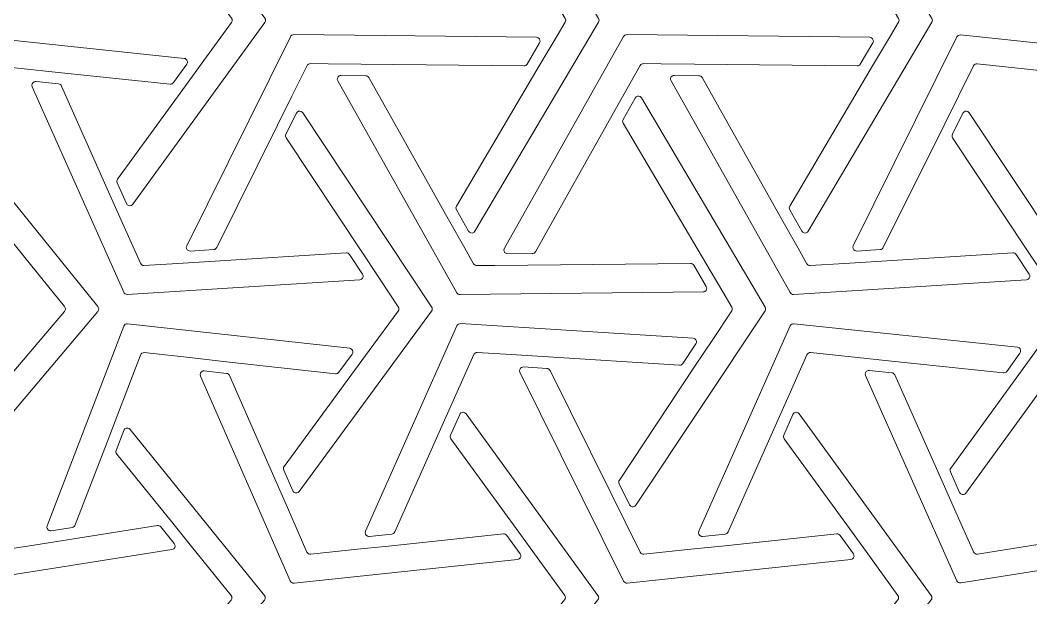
# Model space of a CAD drawing. Header units: millimetres. Extents: x 0.8 to 39, y 0.8 to 33.9.
# Drawn here: x 11.34 to 25.85, y 9.05 to 17.33 of the extents above; entities that cross this region are included whole.
import ezdxf

# ---------------------------------------------------------------- set-up
doc = ezdxf.new("R2010")
doc.units = ezdxf.units.MM
doc.header["$MEASUREMENT"] = 0
doc.layers.add('Layer 1', color=7, linetype='Continuous', lineweight=0)

# ---------------------------------------------------------------- blocks, each defined once
blk = doc.blocks.new('Block_0')
at = {"layer": 'Layer 1', "color": 1, "lineweight": 0, "true_color": 0xff0000}
for points, knots in [([(5.548, 9.05), (5.548, 9.05), (7.94, 4.907), (7.94, 4.907), (7.94, 4.907), (10.331, 0.765), (10.331, 0.765), (10.331, 0.765), (15.114, 0.765), (15.114, 0.765), (15.114, 0.765), (19.897, 0.765), (19.897, 0.765), (19.897, 0.765), (24.68, 0.765), (24.68, 0.765), (24.68, 0.765), (29.463, 0.765), (29.463, 0.765), (29.463, 0.765), (31.855, 4.907), (31.855, 4.907), (31.855, 4.907), (34.246, 9.05), (34.246, 9.05), (34.246, 9.05), (36.638, 13.192), (36.638, 13.192), (36.638, 13.192), (39.029, 17.334), (39.029, 17.334), (39.029, 17.334), (36.638, 21.476), (36.638, 21.476), (36.638, 21.476), (34.246, 25.619), (34.246, 25.619), (34.246, 25.619), (31.855, 29.761), (31.855, 29.761), (31.855, 29.761), (29.463, 33.903), (29.463, 33.903), (29.463, 33.903), (24.68, 33.903), (24.68, 33.903), (24.68, 33.903), (19.897, 33.903), (19.897, 33.903), (19.897, 33.903), (15.114, 33.903), (15.114, 33.903), (15.114, 33.903), (10.331, 33.903), (10.331, 33.903), (10.331, 33.903), (7.94, 29.761), (7.94, 29.761), (7.94, 29.761), (5.548, 25.619), (5.548, 25.619), (5.548, 25.619), (3.157, 21.476), (3.157, 21.476), (3.157, 21.476), (0.765, 17.334), (0.765, 17.334), (0.765, 17.334), (3.157, 13.192), (3.157, 13.192), (3.157, 13.192), (5.548, 9.05), (5.548, 9.05)], [0, 0, 0, 0, 1, 1, 1, 2, 2, 2, 3, 3, 3, 4, 4, 4, 5, 5, 5, 6, 6, 6, 7, 7, 7, 8, 8, 8, 9, 9, 9, 10, 10, 10, 11, 11, 11, 12, 12, 12, 13, 13, 13, 14, 14, 14, 15, 15, 15, 16, 16, 16, 17, 17, 17, 18, 18, 18, 19, 19, 19, 20, 20, 20, 21, 21, 21, 22, 22, 22, 23, 23, 23, 24, 24, 24, 24]), ([(19.642, 17.361), (19.642, 17.361), (17.868, 20.361), (17.868, 20.361), (17.853, 20.387), (17.82, 20.395), (17.795, 20.38), (17.787, 20.375), (17.781, 20.369), (17.776, 20.361), (17.776, 20.361), (17.603, 20.053), (17.603, 20.053), (17.593, 20.036), (17.594, 20.016), (17.603, 20), (17.603, 20), (18.792, 17.99), (18.792, 17.99), (18.792, 17.99), (18.792, 17.99), (18.792, 17.99), (18.792, 17.99), (19.034, 17.581), (19.034, 17.581), (19.034, 17.581), (19.034, 17.581), (19.034, 17.581), (19.034, 17.581), (19.164, 17.361), (19.164, 17.361), (19.174, 17.344), (19.174, 17.324), (19.164, 17.307), (19.164, 17.307), (19.034, 17.087), (19.034, 17.087), (19.034, 17.087), (19.034, 17.087), (19.034, 17.087), (19.034, 17.087), (18.792, 16.678), (18.792, 16.678), (18.792, 16.678), (18.792, 16.678), (18.792, 16.678), (18.792, 16.678), (17.603, 14.668), (17.603, 14.668), (17.594, 14.652), (17.593, 14.632), (17.603, 14.615), (17.603, 14.615), (17.776, 14.308), (17.776, 14.308), (17.79, 14.282), (17.823, 14.273), (17.848, 14.288), (17.856, 14.292), (17.863, 14.299), (17.868, 14.307), (17.868, 14.307), (19.642, 17.307), (19.642, 17.307), (19.652, 17.324), (19.652, 17.344), (19.642, 17.361)], [0, 0, 0, 0, 1, 1, 1, 2, 2, 2, 3, 3, 3, 4, 4, 4, 5, 5, 5, 6, 6, 6, 7, 7, 7, 8, 8, 8, 9, 9, 9, 10, 10, 10, 11, 11, 11, 12, 12, 12, 13, 13, 13, 14, 14, 14, 15, 15, 15, 16, 16, 16, 17, 17, 17, 18, 18, 18, 19, 19, 19, 20, 20, 20, 21, 21, 21, 22, 22, 22, 22]), ([(24.425, 17.361), (24.425, 17.361), (22.651, 20.361), (22.651, 20.361), (22.636, 20.387), (22.603, 20.395), (22.578, 20.38), (22.57, 20.375), (22.564, 20.369), (22.559, 20.361), (22.559, 20.361), (22.386, 20.053), (22.386, 20.053), (22.376, 20.036), (22.377, 20.016), (22.386, 20), (22.386, 20), (23.575, 17.99), (23.575, 17.99), (23.575, 17.99), (23.575, 17.99), (23.575, 17.99), (23.575, 17.99), (23.817, 17.581), (23.817, 17.581), (23.817, 17.581), (23.817, 17.581), (23.817, 17.581), (23.817, 17.581), (23.947, 17.361), (23.947, 17.361), (23.957, 17.344), (23.957, 17.324), (23.947, 17.307), (23.947, 17.307), (23.817, 17.087), (23.817, 17.087), (23.817, 17.087), (23.817, 17.087), (23.817, 17.087), (23.817, 17.087), (23.575, 16.678), (23.575, 16.678), (23.575, 16.678), (23.575, 16.678), (23.575, 16.678), (23.575, 16.678), (22.386, 14.668), (22.386, 14.668), (22.377, 14.652), (22.376, 14.632), (22.386, 14.615), (22.386, 14.615), (22.559, 14.308), (22.559, 14.308), (22.573, 14.282), (22.606, 14.273), (22.631, 14.288), (22.639, 14.292), (22.646, 14.299), (22.651, 14.307), (22.651, 14.307), (24.425, 17.307), (24.425, 17.307), (24.435, 17.324), (24.435, 17.344), (24.425, 17.361)], [0, 0, 0, 0, 1, 1, 1, 2, 2, 2, 3, 3, 3, 4, 4, 4, 5, 5, 5, 6, 6, 6, 7, 7, 7, 8, 8, 8, 9, 9, 9, 10, 10, 10, 11, 11, 11, 12, 12, 12, 13, 13, 13, 14, 14, 14, 15, 15, 15, 16, 16, 16, 17, 17, 17, 18, 18, 18, 19, 19, 19, 20, 20, 20, 21, 21, 21, 22, 22, 22, 22]), ([(14.853, 17.365), (14.853, 17.365), (12.957, 19.974), (12.957, 19.974), (12.94, 19.997), (12.907, 20.003), (12.883, 19.985), (12.876, 19.98), (12.87, 19.973), (12.866, 19.964), (12.866, 19.964), (12.734, 19.668), (12.734, 19.668), (12.727, 19.65), (12.729, 19.63), (12.74, 19.615), (12.74, 19.615), (13.714, 18.273), (13.714, 18.273), (13.714, 18.273), (13.714, 18.273), (13.714, 18.273), (13.714, 18.273), (13.977, 17.912), (13.977, 17.912), (13.977, 17.912), (13.977, 17.912), (13.977, 17.912), (13.977, 17.912), (14.374, 17.365), (14.374, 17.365), (14.388, 17.347), (14.388, 17.322), (14.374, 17.303), (14.374, 17.303), (13.977, 16.756), (13.977, 16.756), (13.977, 16.756), (13.977, 16.756), (13.977, 16.756), (13.977, 16.756), (13.714, 16.395), (13.714, 16.395), (13.714, 16.395), (13.714, 16.395), (13.714, 16.395), (13.714, 16.395), (12.74, 15.053), (12.74, 15.053), (12.729, 15.038), (12.727, 15.018), (12.734, 15.001), (12.734, 15.001), (12.866, 14.704), (12.866, 14.704), (12.878, 14.677), (12.909, 14.665), (12.936, 14.677), (12.945, 14.681), (12.952, 14.687), (12.957, 14.695), (12.957, 14.695), (14.853, 17.303), (14.853, 17.303), (14.866, 17.322), (14.866, 17.347), (14.853, 17.365)], [0, 0, 0, 0, 1, 1, 1, 2, 2, 2, 3, 3, 3, 4, 4, 4, 5, 5, 5, 6, 6, 6, 7, 7, 7, 8, 8, 8, 9, 9, 9, 10, 10, 10, 11, 11, 11, 12, 12, 12, 13, 13, 13, 14, 14, 14, 15, 15, 15, 16, 16, 16, 17, 17, 17, 18, 18, 18, 19, 19, 19, 20, 20, 20, 21, 21, 21, 22, 22, 22, 22]), ([(10.436, 17.089), (10.436, 17.089), (9.337, 14.226), (9.337, 14.226), (9.327, 14.199), (9.34, 14.168), (9.368, 14.157), (9.376, 14.154), (9.386, 14.153), (9.395, 14.155), (9.395, 14.155), (9.698, 14.203), (9.698, 14.203), (9.717, 14.206), (9.733, 14.218), (9.739, 14.236), (9.739, 14.236), (10.196, 15.426), (10.196, 15.426), (10.196, 15.426), (10.196, 15.426), (10.196, 15.426), (10.196, 15.426), (10.35, 15.827), (10.35, 15.827), (10.35, 15.827), (10.35, 15.827), (10.35, 15.827), (10.35, 15.827), (10.675, 16.675), (10.675, 16.675), (10.684, 16.697), (10.707, 16.711), (10.73, 16.709), (10.73, 16.709), (11.4, 16.638), (11.4, 16.638), (11.4, 16.638), (11.4, 16.638), (11.4, 16.638), (11.4, 16.638), (11.845, 16.591), (11.845, 16.591), (11.845, 16.591), (11.845, 16.591), (11.845, 16.591), (11.845, 16.591), (13.494, 16.418), (13.494, 16.418), (13.513, 16.416), (13.531, 16.424), (13.542, 16.44), (13.542, 16.44), (13.733, 16.702), (13.733, 16.702), (13.75, 16.726), (13.745, 16.759), (13.721, 16.776), (13.714, 16.782), (13.705, 16.785), (13.696, 16.786), (13.696, 16.786), (10.491, 17.123), (10.491, 17.123), (10.467, 17.125), (10.445, 17.111), (10.436, 17.089)], [0, 0, 0, 0, 1, 1, 1, 2, 2, 2, 3, 3, 3, 4, 4, 4, 5, 5, 5, 6, 6, 6, 7, 7, 7, 8, 8, 8, 9, 9, 9, 10, 10, 10, 11, 11, 11, 12, 12, 12, 13, 13, 13, 14, 14, 14, 15, 15, 15, 16, 16, 16, 17, 17, 17, 18, 18, 18, 19, 19, 19, 20, 20, 20, 21, 21, 21, 22, 22, 22, 22]), ([(15.219, 17.097), (15.219, 17.097), (13.731, 14.1), (13.731, 14.1), (13.718, 14.073), (13.729, 14.042), (13.755, 14.029), (13.763, 14.025), (13.773, 14.023), (13.782, 14.023), (13.782, 14.023), (14.119, 14.044), (14.119, 14.044), (14.138, 14.046), (14.155, 14.057), (14.163, 14.074), (14.163, 14.074), (15.035, 15.831), (15.035, 15.831), (15.035, 15.831), (15.035, 15.831), (15.035, 15.831), (15.035, 15.831), (15.24, 16.243), (15.24, 16.243), (15.24, 16.243), (15.458, 16.683), (15.458, 16.683), (15.467, 16.701), (15.486, 16.713), (15.506, 16.712), (15.506, 16.712), (15.76, 16.71), (15.76, 16.71), (15.76, 16.71), (15.76, 16.71), (15.76, 16.71), (15.76, 16.71), (16.235, 16.705), (16.235, 16.705), (16.235, 16.705), (16.235, 16.705), (16.235, 16.705), (16.235, 16.705), (18.57, 16.68), (18.57, 16.68), (18.589, 16.68), (18.606, 16.69), (18.616, 16.706), (18.616, 16.706), (18.796, 17.01), (18.796, 17.01), (18.811, 17.035), (18.802, 17.068), (18.777, 17.083), (18.769, 17.088), (18.76, 17.09), (18.751, 17.09), (18.751, 17.09), (15.267, 17.127), (15.267, 17.127), (15.247, 17.127), (15.228, 17.115), (15.219, 17.097)], [0, 0, 0, 0, 1, 1, 1, 2, 2, 2, 3, 3, 3, 4, 4, 4, 5, 5, 5, 6, 6, 6, 7, 7, 7, 8, 8, 8, 9, 9, 9, 10, 10, 10, 11, 11, 11, 12, 12, 12, 13, 13, 13, 14, 14, 14, 15, 15, 15, 16, 16, 16, 17, 17, 17, 18, 18, 18, 19, 19, 19, 20, 20, 20, 21, 21, 21, 21]), ([(20.002, 17.1), (20.002, 17.1), (18.29, 14.063), (18.29, 14.063), (18.276, 14.037), (18.285, 14.005), (18.31, 13.991), (18.319, 13.986), (18.328, 13.984), (18.337, 13.984), (18.337, 13.984), (18.69, 13.988), (18.69, 13.988), (18.709, 13.988), (18.726, 13.998), (18.736, 14.014), (18.736, 14.014), (19.882, 16.049), (19.882, 16.049), (19.882, 16.049), (20.115, 16.463), (20.115, 16.463), (20.115, 16.463), (20.241, 16.686), (20.241, 16.686), (20.25, 16.702), (20.268, 16.713), (20.287, 16.712), (20.287, 16.712), (20.543, 16.71), (20.543, 16.71), (20.543, 16.71), (20.543, 16.71), (20.543, 16.71), (20.543, 16.71), (21.018, 16.705), (21.018, 16.705), (21.018, 16.705), (21.018, 16.705), (21.018, 16.705), (21.018, 16.705), (23.353, 16.68), (23.353, 16.68), (23.372, 16.68), (23.389, 16.69), (23.399, 16.706), (23.399, 16.706), (23.579, 17.01), (23.579, 17.01), (23.594, 17.035), (23.585, 17.068), (23.56, 17.083), (23.552, 17.088), (23.543, 17.09), (23.534, 17.09), (23.534, 17.09), (20.048, 17.127), (20.048, 17.127), (20.029, 17.127), (20.011, 17.117), (20.002, 17.1)], [0, 0, 0, 0, 1, 1, 1, 2, 2, 2, 3, 3, 3, 4, 4, 4, 5, 5, 5, 6, 6, 6, 7, 7, 7, 8, 8, 8, 9, 9, 9, 10, 10, 10, 11, 11, 11, 12, 12, 12, 13, 13, 13, 14, 14, 14, 15, 15, 15, 16, 16, 16, 17, 17, 17, 18, 18, 18, 19, 19, 19, 20, 20, 20, 20]), ([(24.784, 17.094), (24.784, 17.094), (23.297, 14.1), (23.297, 14.1), (23.284, 14.073), (23.295, 14.042), (23.321, 14.029), (23.329, 14.025), (23.339, 14.023), (23.348, 14.023), (23.348, 14.023), (23.685, 14.044), (23.685, 14.044), (23.704, 14.046), (23.721, 14.057), (23.729, 14.074), (23.729, 14.074), (24.601, 15.831), (24.601, 15.831), (24.601, 15.831), (24.601, 15.831), (24.601, 15.831), (24.601, 15.831), (24.806, 16.243), (24.806, 16.243), (24.806, 16.243), (25.023, 16.68), (25.023, 16.68), (25.033, 16.7), (25.054, 16.711), (25.076, 16.709), (25.076, 16.709), (25.749, 16.638), (25.749, 16.638), (25.749, 16.638), (25.749, 16.638), (25.749, 16.638), (25.749, 16.638), (26.194, 16.591), (26.194, 16.591), (26.194, 16.591), (26.194, 16.591), (26.194, 16.591), (26.194, 16.591), (27.843, 16.418), (27.843, 16.418), (27.862, 16.416), (27.88, 16.424), (27.891, 16.44), (27.891, 16.44), (28.082, 16.702), (28.082, 16.702), (28.099, 16.726), (28.094, 16.759), (28.07, 16.776), (28.063, 16.782), (28.054, 16.785), (28.045, 16.786), (28.045, 16.786), (24.836, 17.123), (24.836, 17.123), (24.814, 17.125), (24.793, 17.114), (24.784, 17.094)], [0, 0, 0, 0, 1, 1, 1, 2, 2, 2, 3, 3, 3, 4, 4, 4, 5, 5, 5, 6, 6, 6, 7, 7, 7, 8, 8, 8, 9, 9, 9, 10, 10, 10, 11, 11, 11, 12, 12, 12, 13, 13, 13, 14, 14, 14, 15, 15, 15, 16, 16, 16, 17, 17, 17, 18, 18, 18, 19, 19, 19, 20, 20, 20, 21, 21, 21, 21]), ([(17.61, 13.426), (17.61, 13.426), (15.899, 16.463), (15.899, 16.463), (15.884, 16.489), (15.893, 16.521), (15.919, 16.535), (15.927, 16.54), (15.936, 16.542), (15.945, 16.542), (15.945, 16.542), (16.299, 16.538), (16.299, 16.538), (16.318, 16.538), (16.335, 16.528), (16.344, 16.511), (16.344, 16.511), (17.49, 14.477), (17.49, 14.477), (17.49, 14.477), (17.724, 14.063), (17.724, 14.063), (17.724, 14.063), (17.849, 13.84), (17.849, 13.84), (17.859, 13.824), (17.877, 13.813), (17.896, 13.814), (17.896, 13.814), (18.151, 13.816), (18.151, 13.816), (18.151, 13.816), (18.151, 13.816), (18.151, 13.816), (18.151, 13.816), (18.627, 13.821), (18.627, 13.821), (18.627, 13.821), (18.627, 13.821), (18.627, 13.821), (18.627, 13.821), (20.961, 13.846), (20.961, 13.846), (20.98, 13.846), (20.998, 13.836), (21.008, 13.82), (21.008, 13.82), (21.187, 13.516), (21.187, 13.516), (21.202, 13.491), (21.194, 13.458), (21.169, 13.443), (21.161, 13.438), (21.152, 13.436), (21.142, 13.436), (21.142, 13.436), (17.657, 13.399), (17.657, 13.399), (17.637, 13.399), (17.619, 13.409), (17.61, 13.426)], [0, 0, 0, 0, 1, 1, 1, 2, 2, 2, 3, 3, 3, 4, 4, 4, 5, 5, 5, 6, 6, 6, 7, 7, 7, 8, 8, 8, 9, 9, 9, 10, 10, 10, 11, 11, 11, 12, 12, 12, 13, 13, 13, 14, 14, 14, 15, 15, 15, 16, 16, 16, 17, 17, 17, 18, 18, 18, 19, 19, 19, 20, 20, 20, 20]), ([(22.392, 13.428), (22.392, 13.428), (20.682, 16.463), (20.682, 16.463), (20.667, 16.489), (20.676, 16.521), (20.702, 16.535), (20.71, 16.54), (20.719, 16.542), (20.728, 16.542), (20.728, 16.542), (21.082, 16.538), (21.082, 16.538), (21.101, 16.538), (21.118, 16.528), (21.127, 16.511), (21.127, 16.511), (22.273, 14.477), (22.273, 14.477), (22.273, 14.477), (22.507, 14.063), (22.507, 14.063), (22.507, 14.063), (22.631, 13.842), (22.631, 13.842), (22.641, 13.824), (22.66, 13.814), (22.681, 13.815), (22.681, 13.815), (23.171, 13.846), (23.171, 13.846), (23.171, 13.846), (23.171, 13.846), (23.171, 13.846), (23.171, 13.846), (23.63, 13.875), (23.63, 13.875), (23.63, 13.875), (25.588, 13.998), (25.588, 13.998), (25.607, 13.999), (25.625, 13.99), (25.635, 13.975), (25.635, 13.975), (25.822, 13.693), (25.822, 13.693), (25.838, 13.669), (25.832, 13.636), (25.808, 13.62), (25.8, 13.615), (25.791, 13.612), (25.782, 13.611), (25.782, 13.611), (22.442, 13.401), (22.442, 13.401), (22.421, 13.4), (22.402, 13.41), (22.392, 13.428)], [0, 0, 0, 0, 1, 1, 1, 2, 2, 2, 3, 3, 3, 4, 4, 4, 5, 5, 5, 6, 6, 6, 7, 7, 7, 8, 8, 8, 9, 9, 9, 10, 10, 10, 11, 11, 11, 12, 12, 12, 13, 13, 13, 14, 14, 14, 15, 15, 15, 16, 16, 16, 17, 17, 17, 18, 18, 18, 19, 19, 19, 19]), ([(12.827, 13.433), (12.827, 13.433), (11.515, 16.38), (11.515, 16.38), (11.503, 16.406), (11.515, 16.438), (11.542, 16.449), (11.551, 16.453), (11.56, 16.455), (11.569, 16.454), (11.569, 16.454), (11.892, 16.42), (11.892, 16.42), (11.911, 16.418), (11.927, 16.406), (11.935, 16.389), (11.935, 16.389), (12.609, 14.874), (12.609, 14.874), (12.609, 14.874), (12.609, 14.874), (12.609, 14.874), (12.609, 14.874), (12.791, 14.466), (12.791, 14.466), (12.791, 14.466), (12.791, 14.466), (12.791, 14.466), (12.791, 14.466), (13.067, 13.847), (13.067, 13.847), (13.076, 13.827), (13.096, 13.814), (13.118, 13.816), (13.118, 13.816), (13.605, 13.846), (13.605, 13.846), (13.605, 13.846), (13.605, 13.846), (13.605, 13.846), (13.605, 13.846), (14.064, 13.875), (14.064, 13.875), (14.064, 13.875), (16.022, 13.998), (16.022, 13.998), (16.041, 13.999), (16.059, 13.99), (16.069, 13.975), (16.069, 13.975), (16.256, 13.693), (16.256, 13.693), (16.272, 13.669), (16.266, 13.636), (16.241, 13.62), (16.234, 13.615), (16.225, 13.612), (16.216, 13.611), (16.216, 13.611), (12.879, 13.401), (12.879, 13.401), (12.857, 13.4), (12.836, 13.412), (12.827, 13.433)], [0, 0, 0, 0, 1, 1, 1, 2, 2, 2, 3, 3, 3, 4, 4, 4, 5, 5, 5, 6, 6, 6, 7, 7, 7, 8, 8, 8, 9, 9, 9, 10, 10, 10, 11, 11, 11, 12, 12, 12, 13, 13, 13, 14, 14, 14, 15, 15, 15, 16, 16, 16, 17, 17, 17, 18, 18, 18, 19, 19, 19, 20, 20, 20, 21, 21, 21, 21]), ([(20.088, 10.383), (20.088, 10.383), (19.938, 10.685), (19.938, 10.685), (19.929, 10.702), (19.93, 10.722), (19.941, 10.738), (19.941, 10.738), (21.026, 12.372), (21.026, 12.372), (21.026, 12.372), (21.026, 12.372), (21.026, 12.372), (21.026, 12.372), (21.281, 12.755), (21.281, 12.755), (21.281, 12.755), (21.281, 12.755), (21.281, 12.755), (21.281, 12.755), (21.553, 13.164), (21.553, 13.164), (21.564, 13.181), (21.565, 13.203), (21.554, 13.22), (21.554, 13.22), (21.425, 13.439), (21.425, 13.439), (21.425, 13.439), (21.425, 13.439), (21.425, 13.439), (21.425, 13.439), (21.183, 13.848), (21.183, 13.848), (21.183, 13.848), (21.183, 13.848), (21.183, 13.848), (21.183, 13.848), (19.995, 15.858), (19.995, 15.858), (19.985, 15.874), (19.985, 15.894), (19.994, 15.911), (19.994, 15.911), (20.168, 16.218), (20.168, 16.218), (20.182, 16.244), (20.214, 16.253), (20.24, 16.238), (20.248, 16.234), (20.255, 16.227), (20.259, 16.219), (20.259, 16.219), (22.033, 13.22), (22.033, 13.22), (22.043, 13.203), (22.043, 13.181), (22.031, 13.164), (22.031, 13.164), (20.179, 10.377), (20.179, 10.377), (20.163, 10.352), (20.13, 10.346), (20.106, 10.362), (20.098, 10.367), (20.092, 10.374), (20.088, 10.383)], [0, 0, 0, 0, 1, 1, 1, 2, 2, 2, 3, 3, 3, 4, 4, 4, 5, 5, 5, 6, 6, 6, 7, 7, 7, 8, 8, 8, 9, 9, 9, 10, 10, 10, 11, 11, 11, 12, 12, 12, 13, 13, 13, 14, 14, 14, 15, 15, 15, 16, 16, 16, 17, 17, 17, 18, 18, 18, 19, 19, 19, 20, 20, 20, 21, 21, 21, 22, 22, 22, 22]), ([(15.253, 10.585), (15.253, 10.585), (15.123, 10.88), (15.123, 10.88), (15.116, 10.898), (15.118, 10.918), (15.129, 10.933), (15.129, 10.933), (16.088, 12.239), (16.088, 12.239), (16.088, 12.239), (16.088, 12.239), (16.088, 12.239), (16.088, 12.239), (16.352, 12.597), (16.352, 12.597), (16.352, 12.597), (16.352, 12.597), (16.352, 12.597), (16.352, 12.597), (16.766, 13.162), (16.766, 13.162), (16.78, 13.18), (16.78, 13.204), (16.768, 13.223), (16.768, 13.223), (16.498, 13.629), (16.498, 13.629), (16.498, 13.629), (16.498, 13.629), (16.498, 13.629), (16.498, 13.629), (16.243, 14.012), (16.243, 14.012), (16.243, 14.012), (16.243, 14.012), (16.243, 14.012), (16.243, 14.012), (15.158, 15.646), (15.158, 15.646), (15.147, 15.662), (15.146, 15.682), (15.155, 15.699), (15.155, 15.699), (15.305, 16.001), (15.305, 16.001), (15.318, 16.027), (15.35, 16.038), (15.376, 16.025), (15.384, 16.021), (15.391, 16.015), (15.396, 16.007), (15.396, 16.007), (17.246, 13.223), (17.246, 13.223), (17.258, 13.204), (17.258, 13.18), (17.245, 13.162), (17.245, 13.162), (15.344, 10.575), (15.344, 10.575), (15.327, 10.551), (15.294, 10.546), (15.27, 10.563), (15.263, 10.569), (15.257, 10.576), (15.253, 10.585)], [0, 0, 0, 0, 1, 1, 1, 2, 2, 2, 3, 3, 3, 4, 4, 4, 5, 5, 5, 6, 6, 6, 7, 7, 7, 8, 8, 8, 9, 9, 9, 10, 10, 10, 11, 11, 11, 12, 12, 12, 13, 13, 13, 14, 14, 14, 15, 15, 15, 16, 16, 16, 17, 17, 17, 18, 18, 18, 19, 19, 19, 20, 20, 20, 21, 21, 21, 22, 22, 22, 22]), ([(24.824, 10.562), (24.824, 10.562), (24.692, 10.858), (24.692, 10.858), (24.684, 10.876), (24.686, 10.896), (24.697, 10.911), (24.697, 10.911), (25.672, 12.253), (25.672, 12.253), (25.672, 12.253), (25.672, 12.253), (25.672, 12.253), (25.672, 12.253), (25.935, 12.614), (25.935, 12.614), (25.935, 12.614), (25.935, 12.614), (25.935, 12.614), (25.935, 12.614), (26.333, 13.162), (26.333, 13.162), (26.346, 13.18), (26.346, 13.204), (26.334, 13.223), (26.334, 13.223), (26.064, 13.629), (26.064, 13.629), (26.064, 13.629), (26.064, 13.629), (26.064, 13.629), (26.064, 13.629), (25.809, 14.012), (25.809, 14.012), (25.809, 14.012), (25.809, 14.012), (25.809, 14.012), (25.809, 14.012), (24.724, 15.646), (24.724, 15.646), (24.713, 15.662), (24.712, 15.682), (24.721, 15.699), (24.721, 15.699), (24.871, 16.001), (24.871, 16.001), (24.884, 16.027), (24.916, 16.038), (24.942, 16.025), (24.95, 16.021), (24.957, 16.015), (24.962, 16.007), (24.962, 16.007), (26.812, 13.223), (26.812, 13.223), (26.825, 13.204), (26.824, 13.18), (26.811, 13.162), (26.811, 13.162), (24.915, 10.552), (24.915, 10.552), (24.898, 10.529), (24.865, 10.523), (24.841, 10.541), (24.833, 10.546), (24.828, 10.553), (24.824, 10.562)], [0, 0, 0, 0, 1, 1, 1, 2, 2, 2, 3, 3, 3, 4, 4, 4, 5, 5, 5, 6, 6, 6, 7, 7, 7, 8, 8, 8, 9, 9, 9, 10, 10, 10, 11, 11, 11, 12, 12, 12, 13, 13, 13, 14, 14, 14, 15, 15, 15, 16, 16, 16, 17, 17, 17, 18, 18, 18, 19, 19, 19, 20, 20, 20, 21, 21, 21, 22, 22, 22, 22]), ([(10.429, 10.884), (10.429, 10.884), (10.328, 11.166), (10.328, 11.166), (10.322, 11.184), (10.325, 11.204), (10.337, 11.218), (10.337, 11.218), (11.06, 12.074), (11.06, 12.074), (11.06, 12.074), (11.06, 12.074), (11.06, 12.074), (11.06, 12.074), (11.333, 12.396), (11.333, 12.396), (11.333, 12.396), (11.333, 12.396), (11.333, 12.396), (11.333, 12.396), (11.977, 13.158), (11.977, 13.158), (11.993, 13.178), (11.994, 13.206), (11.978, 13.226), (11.978, 13.226), (11.408, 13.929), (11.408, 13.929), (11.408, 13.929), (11.138, 14.263), (11.138, 14.263), (11.138, 14.263), (10.336, 15.254), (10.336, 15.254), (10.324, 15.268), (10.321, 15.288), (10.327, 15.306), (10.327, 15.306), (10.438, 15.593), (10.438, 15.593), (10.448, 15.62), (10.479, 15.633), (10.506, 15.623), (10.515, 15.62), (10.522, 15.614), (10.528, 15.607), (10.528, 15.607), (12.456, 13.226), (12.456, 13.226), (12.472, 13.206), (12.472, 13.178), (12.455, 13.158), (12.455, 13.158), (10.52, 10.868), (10.52, 10.868), (10.501, 10.845), (10.467, 10.843), (10.445, 10.862), (10.438, 10.868), (10.433, 10.875), (10.429, 10.884)], [0, 0, 0, 0, 1, 1, 1, 2, 2, 2, 3, 3, 3, 4, 4, 4, 5, 5, 5, 6, 6, 6, 7, 7, 7, 8, 8, 8, 9, 9, 9, 10, 10, 10, 11, 11, 11, 12, 12, 12, 13, 13, 13, 14, 14, 14, 15, 15, 15, 16, 16, 16, 17, 17, 17, 18, 18, 18, 19, 19, 19, 20, 20, 20, 20]), ([(12.828, 12.947), (12.828, 12.947), (11.729, 10.084), (11.729, 10.084), (11.718, 10.056), (11.732, 10.026), (11.759, 10.015), (11.768, 10.012), (11.777, 10.011), (11.786, 10.012), (11.786, 10.012), (12.09, 10.06), (12.09, 10.06), (12.108, 10.063), (12.124, 10.076), (12.131, 10.094), (12.131, 10.094), (12.588, 11.284), (12.588, 11.284), (12.588, 11.284), (12.588, 11.284), (12.588, 11.284), (12.588, 11.284), (12.741, 11.685), (12.741, 11.685), (12.741, 11.685), (12.741, 11.685), (12.741, 11.685), (12.741, 11.685), (13.067, 12.532), (13.067, 12.532), (13.076, 12.555), (13.098, 12.569), (13.122, 12.566), (13.122, 12.566), (13.815, 12.49), (13.815, 12.49), (13.815, 12.49), (13.815, 12.49), (13.815, 12.49), (13.815, 12.49), (14.257, 12.441), (14.257, 12.441), (14.257, 12.441), (14.257, 12.441), (14.257, 12.441), (14.257, 12.441), (15.868, 12.263), (15.868, 12.263), (15.886, 12.261), (15.905, 12.269), (15.916, 12.284), (15.916, 12.284), (16.107, 12.544), (16.107, 12.544), (16.125, 12.568), (16.119, 12.601), (16.096, 12.618), (16.088, 12.624), (16.08, 12.627), (16.07, 12.628), (16.07, 12.628), (12.883, 12.98), (12.883, 12.98), (12.859, 12.983), (12.836, 12.969), (12.828, 12.947)], [0, 0, 0, 0, 1, 1, 1, 2, 2, 2, 3, 3, 3, 4, 4, 4, 5, 5, 5, 6, 6, 6, 7, 7, 7, 8, 8, 8, 9, 9, 9, 10, 10, 10, 11, 11, 11, 12, 12, 12, 13, 13, 13, 14, 14, 14, 15, 15, 15, 16, 16, 16, 17, 17, 17, 18, 18, 18, 19, 19, 19, 20, 20, 20, 21, 21, 21, 22, 22, 22, 22]), ([(17.61, 12.951), (17.61, 12.951), (16.298, 10.004), (16.298, 10.004), (16.286, 9.977), (16.298, 9.946), (16.325, 9.934), (16.334, 9.931), (16.343, 9.929), (16.352, 9.93), (16.352, 9.93), (16.675, 9.964), (16.675, 9.964), (16.694, 9.966), (16.71, 9.978), (16.718, 9.995), (16.718, 9.995), (17.392, 11.51), (17.392, 11.51), (17.392, 11.51), (17.392, 11.51), (17.392, 11.51), (17.392, 11.51), (17.574, 11.918), (17.574, 11.918), (17.574, 11.918), (17.574, 11.918), (17.574, 11.918), (17.574, 11.918), (17.85, 12.537), (17.85, 12.537), (17.859, 12.557), (17.879, 12.57), (17.901, 12.568), (17.901, 12.568), (18.388, 12.538), (18.388, 12.538), (18.388, 12.538), (18.388, 12.538), (18.388, 12.538), (18.388, 12.538), (18.847, 12.509), (18.847, 12.509), (18.847, 12.509), (20.805, 12.386), (20.805, 12.386), (20.824, 12.384), (20.842, 12.393), (20.852, 12.409), (20.852, 12.409), (21.039, 12.69), (21.039, 12.69), (21.055, 12.715), (21.049, 12.748), (21.024, 12.764), (21.017, 12.769), (21.008, 12.772), (20.999, 12.773), (20.999, 12.773), (17.662, 12.982), (17.662, 12.982), (17.64, 12.984), (17.619, 12.971), (17.61, 12.951)], [0, 0, 0, 0, 1, 1, 1, 2, 2, 2, 3, 3, 3, 4, 4, 4, 5, 5, 5, 6, 6, 6, 7, 7, 7, 8, 8, 8, 9, 9, 9, 10, 10, 10, 11, 11, 11, 12, 12, 12, 13, 13, 13, 14, 14, 14, 15, 15, 15, 16, 16, 16, 17, 17, 17, 18, 18, 18, 19, 19, 19, 20, 20, 20, 21, 21, 21, 21]), ([(22.393, 12.95), (22.393, 12.95), (21.081, 10.004), (21.081, 10.004), (21.069, 9.977), (21.081, 9.946), (21.108, 9.934), (21.117, 9.931), (21.126, 9.929), (21.135, 9.93), (21.135, 9.93), (21.458, 9.964), (21.458, 9.964), (21.477, 9.966), (21.493, 9.978), (21.501, 9.995), (21.501, 9.995), (22.175, 11.51), (22.175, 11.51), (22.175, 11.51), (22.175, 11.51), (22.175, 11.51), (22.175, 11.51), (22.357, 11.918), (22.357, 11.918), (22.357, 11.918), (22.357, 11.918), (22.357, 11.918), (22.357, 11.918), (22.632, 12.535), (22.632, 12.535), (22.641, 12.556), (22.663, 12.569), (22.686, 12.567), (22.686, 12.567), (23.358, 12.496), (23.358, 12.496), (23.358, 12.496), (23.358, 12.496), (23.358, 12.496), (23.358, 12.496), (23.802, 12.449), (23.802, 12.449), (23.802, 12.449), (23.802, 12.449), (23.802, 12.449), (23.802, 12.449), (25.451, 12.276), (25.451, 12.276), (25.47, 12.274), (25.489, 12.282), (25.5, 12.297), (25.5, 12.297), (25.69, 12.56), (25.69, 12.56), (25.708, 12.584), (25.702, 12.617), (25.679, 12.634), (25.671, 12.639), (25.662, 12.643), (25.653, 12.644), (25.653, 12.644), (22.447, 12.981), (22.447, 12.981), (22.424, 12.983), (22.402, 12.971), (22.393, 12.95)], [0, 0, 0, 0, 1, 1, 1, 2, 2, 2, 3, 3, 3, 4, 4, 4, 5, 5, 5, 6, 6, 6, 7, 7, 7, 8, 8, 8, 9, 9, 9, 10, 10, 10, 11, 11, 11, 12, 12, 12, 13, 13, 13, 14, 14, 14, 15, 15, 15, 16, 16, 16, 17, 17, 17, 18, 18, 18, 19, 19, 19, 20, 20, 20, 21, 21, 21, 22, 22, 22, 22]), ([(20.001, 9.29), (20.001, 9.29), (18.514, 12.284), (18.514, 12.284), (18.501, 12.31), (18.512, 12.342), (18.538, 12.355), (18.546, 12.359), (18.556, 12.361), (18.565, 12.36), (18.565, 12.36), (18.902, 12.339), (18.902, 12.339), (18.921, 12.338), (18.938, 12.327), (18.946, 12.31), (18.946, 12.31), (19.818, 10.553), (19.818, 10.553), (19.818, 10.553), (19.818, 10.553), (19.818, 10.553), (19.818, 10.553), (20.023, 10.141), (20.023, 10.141), (20.023, 10.141), (20.023, 10.141), (20.023, 10.141), (20.023, 10.141), (20.24, 9.704), (20.24, 9.704), (20.25, 9.684), (20.271, 9.673), (20.293, 9.675), (20.293, 9.675), (20.966, 9.746), (20.966, 9.746), (20.966, 9.746), (20.966, 9.746), (20.966, 9.746), (20.966, 9.746), (21.411, 9.792), (21.411, 9.792), (21.411, 9.792), (21.411, 9.792), (21.411, 9.792), (21.411, 9.792), (23.06, 9.966), (23.06, 9.966), (23.079, 9.968), (23.097, 9.959), (23.108, 9.944), (23.108, 9.944), (23.299, 9.682), (23.299, 9.682), (23.316, 9.658), (23.311, 9.625), (23.287, 9.608), (23.28, 9.602), (23.271, 9.599), (23.262, 9.598), (23.262, 9.598), (20.053, 9.261), (20.053, 9.261), (20.031, 9.258), (20.01, 9.27), (20.001, 9.29)], [0, 0, 0, 0, 1, 1, 1, 2, 2, 2, 3, 3, 3, 4, 4, 4, 5, 5, 5, 6, 6, 6, 7, 7, 7, 8, 8, 8, 9, 9, 9, 10, 10, 10, 11, 11, 11, 12, 12, 12, 13, 13, 13, 14, 14, 14, 15, 15, 15, 16, 16, 16, 17, 17, 17, 18, 18, 18, 19, 19, 19, 20, 20, 20, 21, 21, 21, 22, 22, 22, 22]), ([(10.436, 9.298), (10.436, 9.298), (9.42, 12.12), (9.42, 12.12), (9.41, 12.147), (9.424, 12.178), (9.452, 12.187), (9.461, 12.191), (9.47, 12.191), (9.479, 12.19), (9.479, 12.19), (9.774, 12.137), (9.774, 12.137), (9.793, 12.133), (9.808, 12.12), (9.815, 12.103), (9.815, 12.103), (10.194, 11.049), (10.194, 11.049), (10.194, 11.049), (10.337, 10.652), (10.337, 10.652), (10.337, 10.652), (10.337, 10.652), (10.337, 10.652), (10.337, 10.652), (10.675, 9.712), (10.675, 9.712), (10.684, 9.688), (10.708, 9.674), (10.733, 9.678), (10.733, 9.678), (11.627, 9.819), (11.627, 9.819), (11.627, 9.819), (11.627, 9.819), (11.627, 9.819), (11.627, 9.819), (12.051, 9.887), (12.051, 9.887), (12.051, 9.887), (12.051, 9.887), (12.051, 9.887), (12.051, 9.887), (13.31, 10.086), (13.31, 10.086), (13.329, 10.089), (13.348, 10.082), (13.36, 10.067), (13.36, 10.067), (13.553, 9.828), (13.553, 9.828), (13.571, 9.806), (13.568, 9.772), (13.545, 9.754), (13.538, 9.748), (13.529, 9.744), (13.52, 9.743), (13.52, 9.743), (10.494, 9.264), (10.494, 9.264), (10.469, 9.26), (10.445, 9.274), (10.436, 9.298)], [0, 0, 0, 0, 1, 1, 1, 2, 2, 2, 3, 3, 3, 4, 4, 4, 5, 5, 5, 6, 6, 6, 7, 7, 7, 8, 8, 8, 9, 9, 9, 10, 10, 10, 11, 11, 11, 12, 12, 12, 13, 13, 13, 14, 14, 14, 15, 15, 15, 16, 16, 16, 17, 17, 17, 18, 18, 18, 19, 19, 19, 20, 20, 20, 21, 21, 21, 21]), ([(15.218, 9.292), (15.218, 9.292), (13.929, 12.23), (13.929, 12.23), (13.917, 12.257), (13.929, 12.288), (13.956, 12.3), (13.964, 12.304), (13.974, 12.305), (13.983, 12.304), (13.983, 12.304), (14.304, 12.269), (14.304, 12.269), (14.323, 12.267), (14.339, 12.255), (14.346, 12.238), (14.346, 12.238), (14.998, 10.754), (14.998, 10.754), (14.998, 10.754), (14.998, 10.754), (14.998, 10.754), (14.998, 10.754), (15.177, 10.347), (15.177, 10.347), (15.177, 10.347), (15.177, 10.347), (15.177, 10.347), (15.177, 10.347), (15.457, 9.706), (15.457, 9.706), (15.467, 9.685), (15.489, 9.673), (15.511, 9.675), (15.511, 9.675), (16.183, 9.746), (16.183, 9.746), (16.183, 9.746), (16.183, 9.746), (16.183, 9.746), (16.183, 9.746), (16.628, 9.792), (16.628, 9.792), (16.628, 9.792), (16.628, 9.792), (16.628, 9.792), (16.628, 9.792), (18.277, 9.966), (18.277, 9.966), (18.296, 9.968), (18.314, 9.959), (18.325, 9.944), (18.325, 9.944), (18.516, 9.682), (18.516, 9.682), (18.533, 9.658), (18.528, 9.625), (18.504, 9.608), (18.497, 9.602), (18.488, 9.599), (18.479, 9.598), (18.479, 9.598), (15.272, 9.261), (15.272, 9.261), (15.249, 9.258), (15.228, 9.271), (15.218, 9.292)], [0, 0, 0, 0, 1, 1, 1, 2, 2, 2, 3, 3, 3, 4, 4, 4, 5, 5, 5, 6, 6, 6, 7, 7, 7, 8, 8, 8, 9, 9, 9, 10, 10, 10, 11, 11, 11, 12, 12, 12, 13, 13, 13, 14, 14, 14, 15, 15, 15, 16, 16, 16, 17, 17, 17, 18, 18, 18, 19, 19, 19, 20, 20, 20, 21, 21, 21, 22, 22, 22, 22]), ([(24.783, 9.294), (24.783, 9.294), (23.473, 12.237), (23.473, 12.237), (23.461, 12.264), (23.473, 12.295), (23.5, 12.307), (23.508, 12.311), (23.517, 12.313), (23.527, 12.312), (23.527, 12.312), (23.85, 12.278), (23.85, 12.278), (23.868, 12.276), (23.885, 12.264), (23.892, 12.247), (23.892, 12.247), (24.567, 10.732), (24.567, 10.732), (24.567, 10.732), (24.567, 10.732), (24.567, 10.732), (24.567, 10.732), (24.749, 10.323), (24.749, 10.323), (24.749, 10.323), (24.749, 10.323), (24.749, 10.323), (24.749, 10.323), (25.023, 9.708), (25.023, 9.708), (25.032, 9.686), (25.055, 9.674), (25.079, 9.677), (25.079, 9.677), (25.976, 9.819), (25.976, 9.819), (25.976, 9.819), (25.976, 9.819), (25.976, 9.819), (25.976, 9.819), (26.4, 9.887), (26.4, 9.887), (26.4, 9.887), (26.4, 9.887), (26.4, 9.887), (26.4, 9.887), (27.659, 10.086), (27.659, 10.086), (27.678, 10.089), (27.697, 10.082), (27.709, 10.067), (27.709, 10.067), (27.902, 9.828), (27.902, 9.828), (27.92, 9.806), (27.917, 9.772), (27.894, 9.754), (27.887, 9.748), (27.878, 9.744), (27.869, 9.743), (27.869, 9.743), (24.84, 9.263), (24.84, 9.263), (24.816, 9.259), (24.793, 9.272), (24.783, 9.294)], [0, 0, 0, 0, 1, 1, 1, 2, 2, 2, 3, 3, 3, 4, 4, 4, 5, 5, 5, 6, 6, 6, 7, 7, 7, 8, 8, 8, 9, 9, 9, 10, 10, 10, 11, 11, 11, 12, 12, 12, 13, 13, 13, 14, 14, 14, 15, 15, 15, 16, 16, 16, 17, 17, 17, 18, 18, 18, 19, 19, 19, 20, 20, 20, 21, 21, 21, 22, 22, 22, 22]), ([(19.634, 9.083), (19.634, 9.083), (17.74, 11.689), (17.74, 11.689), (17.723, 11.713), (17.69, 11.718), (17.666, 11.701), (17.659, 11.695), (17.653, 11.688), (17.649, 11.68), (17.649, 11.68), (17.517, 11.383), (17.517, 11.383), (17.51, 11.366), (17.512, 11.346), (17.523, 11.331), (17.523, 11.331), (18.497, 9.989), (18.497, 9.989), (18.497, 9.989), (18.497, 9.989), (18.497, 9.989), (18.497, 9.989), (18.76, 9.627), (18.76, 9.627), (18.76, 9.627), (18.76, 9.627), (18.76, 9.627), (18.76, 9.627), (19.156, 9.083), (19.156, 9.083), (19.17, 9.063), (19.169, 9.037), (19.154, 9.018), (19.154, 9.018), (18.583, 8.312), (18.583, 8.312), (18.583, 8.312), (18.583, 8.312), (18.583, 8.312), (18.583, 8.312), (18.313, 7.979), (18.313, 7.979), (18.313, 7.979), (18.313, 7.979), (18.313, 7.979), (18.313, 7.979), (17.51, 6.988), (17.51, 6.988), (17.498, 6.973), (17.495, 6.953), (17.502, 6.936), (17.502, 6.936), (17.612, 6.649), (17.612, 6.649), (17.622, 6.622), (17.653, 6.608), (17.68, 6.619), (17.689, 6.622), (17.697, 6.627), (17.703, 6.635), (17.703, 6.635), (19.633, 9.018), (19.633, 9.018), (19.648, 9.037), (19.648, 9.063), (19.634, 9.083)], [0, 0, 0, 0, 1, 1, 1, 2, 2, 2, 3, 3, 3, 4, 4, 4, 5, 5, 5, 6, 6, 6, 7, 7, 7, 8, 8, 8, 9, 9, 9, 10, 10, 10, 11, 11, 11, 12, 12, 12, 13, 13, 13, 14, 14, 14, 15, 15, 15, 16, 16, 16, 17, 17, 17, 18, 18, 18, 19, 19, 19, 20, 20, 20, 21, 21, 21, 22, 22, 22, 22]), ([(24.417, 9.083), (24.417, 9.083), (22.523, 11.689), (22.523, 11.689), (22.506, 11.713), (22.473, 11.718), (22.45, 11.701), (22.442, 11.695), (22.436, 11.688), (22.432, 11.68), (22.432, 11.68), (22.3, 11.383), (22.3, 11.383), (22.293, 11.366), (22.295, 11.346), (22.306, 11.331), (22.306, 11.331), (23.281, 9.989), (23.281, 9.989), (23.281, 9.989), (23.281, 9.989), (23.281, 9.989), (23.281, 9.989), (23.543, 9.627), (23.543, 9.627), (23.543, 9.627), (23.543, 9.627), (23.543, 9.627), (23.543, 9.627), (23.939, 9.083), (23.939, 9.083), (23.953, 9.063), (23.952, 9.037), (23.937, 9.018), (23.937, 9.018), (23.366, 8.312), (23.366, 8.312), (23.366, 8.312), (23.366, 8.312), (23.366, 8.312), (23.366, 8.312), (23.096, 7.979), (23.096, 7.979), (23.096, 7.979), (23.096, 7.979), (23.096, 7.979), (23.096, 7.979), (22.293, 6.988), (22.293, 6.988), (22.281, 6.973), (22.278, 6.953), (22.285, 6.936), (22.285, 6.936), (22.395, 6.649), (22.395, 6.649), (22.405, 6.622), (22.436, 6.608), (22.463, 6.619), (22.472, 6.622), (22.48, 6.627), (22.486, 6.635), (22.486, 6.635), (24.416, 9.018), (24.416, 9.018), (24.431, 9.037), (24.431, 9.063), (24.417, 9.083)], [0, 0, 0, 0, 1, 1, 1, 2, 2, 2, 3, 3, 3, 4, 4, 4, 5, 5, 5, 6, 6, 6, 7, 7, 7, 8, 8, 8, 9, 9, 9, 10, 10, 10, 11, 11, 11, 12, 12, 12, 13, 13, 13, 14, 14, 14, 15, 15, 15, 16, 16, 16, 17, 17, 17, 18, 18, 18, 19, 19, 19, 20, 20, 20, 21, 21, 21, 22, 22, 22, 22]), ([(14.847, 9.084), (14.847, 9.084), (12.92, 11.465), (12.92, 11.465), (12.901, 11.487), (12.868, 11.491), (12.845, 11.472), (12.838, 11.467), (12.832, 11.459), (12.829, 11.45), (12.829, 11.45), (12.719, 11.164), (12.719, 11.164), (12.712, 11.146), (12.715, 11.126), (12.727, 11.111), (12.727, 11.111), (13.53, 10.121), (13.53, 10.121), (13.53, 10.121), (13.8, 9.787), (13.8, 9.787), (13.8, 9.787), (14.369, 9.084), (14.369, 9.084), (14.385, 9.064), (14.385, 9.036), (14.368, 9.016), (14.368, 9.016), (13.666, 8.212), (13.666, 8.212), (13.666, 8.212), (13.666, 8.212), (13.666, 8.212), (13.666, 8.212), (13.392, 7.898), (13.392, 7.898), (13.392, 7.898), (12.732, 7.142), (12.732, 7.142), (12.72, 7.127), (12.716, 7.108), (12.722, 7.09), (12.722, 7.09), (12.817, 6.812), (12.817, 6.812), (12.827, 6.784), (12.857, 6.769), (12.885, 6.779), (12.893, 6.782), (12.901, 6.787), (12.907, 6.794), (12.907, 6.794), (14.846, 9.016), (14.846, 9.016), (14.863, 9.036), (14.863, 9.064), (14.847, 9.084)], [0, 0, 0, 0, 1, 1, 1, 2, 2, 2, 3, 3, 3, 4, 4, 4, 5, 5, 5, 6, 6, 6, 7, 7, 7, 8, 8, 8, 9, 9, 9, 10, 10, 10, 11, 11, 11, 12, 12, 12, 13, 13, 13, 14, 14, 14, 15, 15, 15, 16, 16, 16, 17, 17, 17, 18, 18, 18, 19, 19, 19, 19])]:
    blk.add_open_spline(points, degree=3, knots=knots, dxfattribs=at)

msp = doc.modelspace()

# ---------------------------------------------------------------- block references
at = {"layer": 'Layer 1'}
msp.add_blockref('Block_0', (0, 0), dxfattribs=at)

doc.saveas('drawing.dxf')
